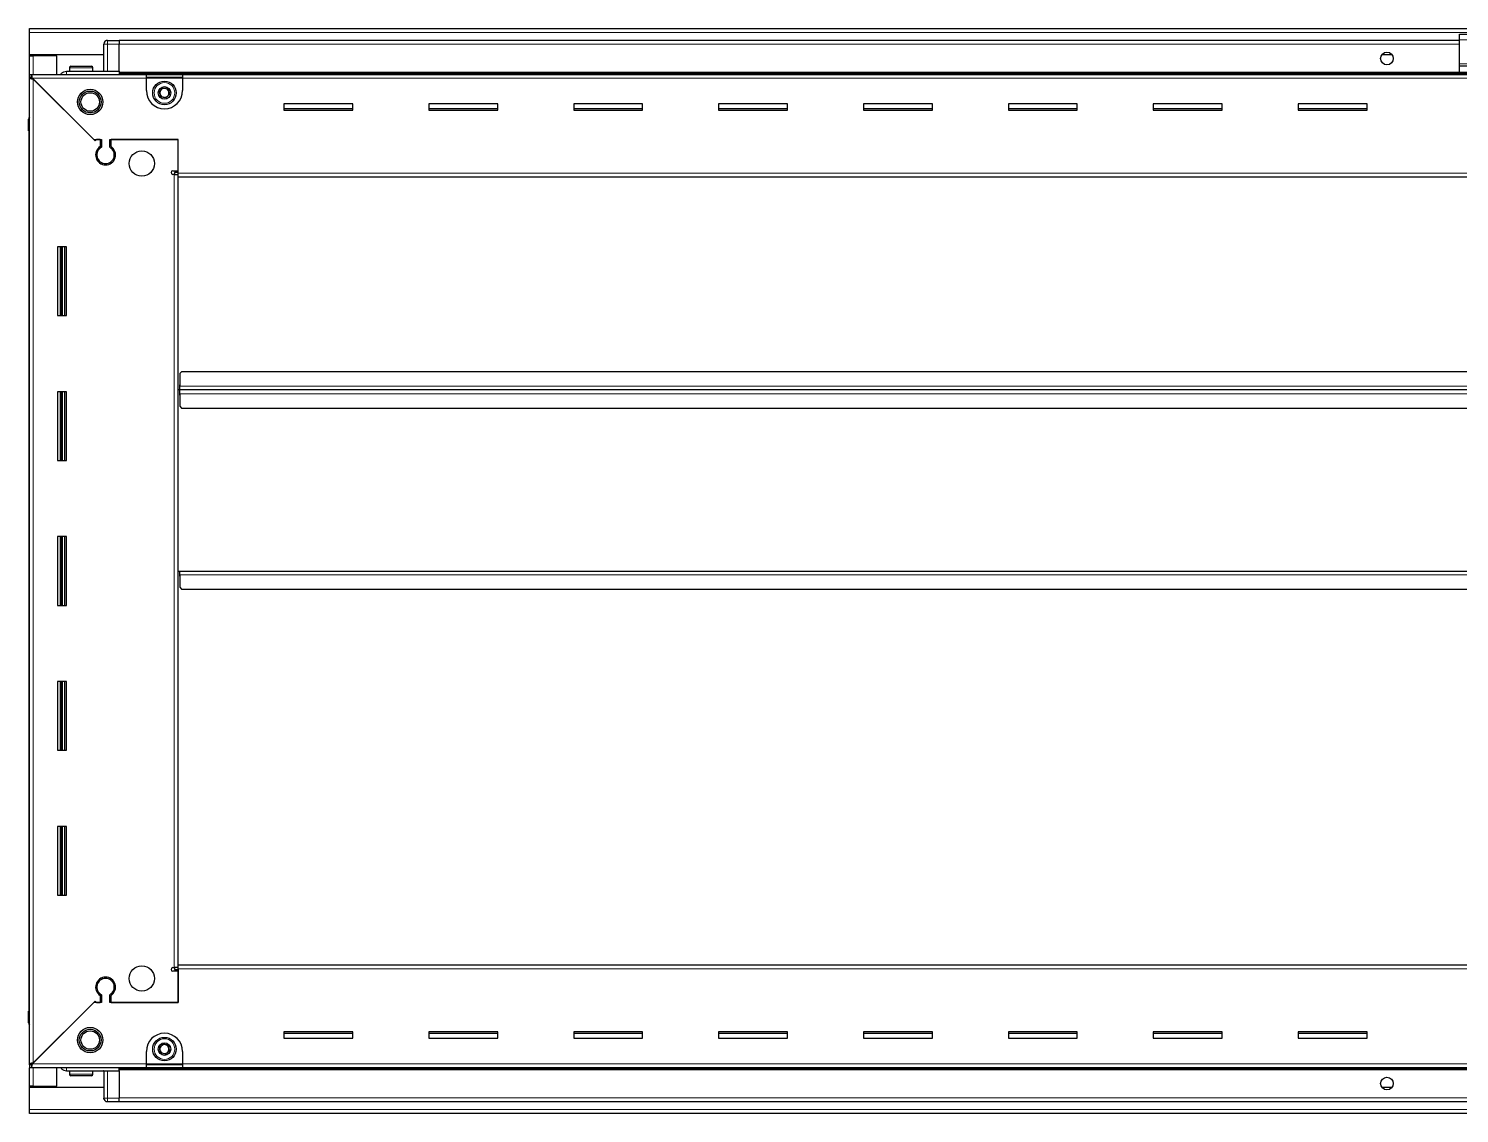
# Model space of a CAD drawing. Header units: millimetres. Extents: x 1132 to 5295, y 613 to 1952.
# Drawn here: x 3620 to 4410, y 1148 to 1747 of the extents above; entities that cross this region are included whole.
import ezdxf

# ---------------------------------------------------------------- set-up
doc = ezdxf.new("R2010")
doc.units = ezdxf.units.MM

msp = doc.modelspace()

# ---------------------------------------------------------------- linework, layer by layer
at = {"color": 7, "linetype": 'Continuous', "lineweight": 25}
for p, q in [((3620.18, 1744.5), (3620.18, 1746.6)), ((3620.18, 1746.6), (5219.18, 1746.6)), ((3620.18, 1732.1), (3620.18, 1744.5)), ((3661.18, 1723.1), (3661.18, 1738.1)), ((3661.86, 1739.6), (3661.86, 1739.6)), ((3663.18, 1740.1), (3669.68, 1740.1)), ((3663.18, 1740.1), (3669.68, 1740.1)), ((3669.68, 1740.1), (3669.68, 1740.1)), ((3669.68, 1740.1), (3669.68, 1740.1)), ((3669.68, 1740.1), (3669.68, 1738.1)), ((4409.68, 1739.95), (3669.68, 1739.95)), ((3669.68, 1723.1), (3669.68, 1738.1)), ((4409.68, 1743.6), (4429.68, 1743.6)), ((4409.68, 1740.34), (4409.68, 1743.6)), ((4409.68, 1727.19), (4409.68, 1740.34)), ((3661.18, 1732.1), (3620.18, 1732.1)), ((3620.18, 1731.6), (3620.18, 1732.1)), ((3620.18, 1731.6), (3622.28, 1731.6)), ((3620.18, 1721.35), (3620.18, 1731.6)), ((3621.68, 1731.6), (3621.68, 1732.1)), ((3635.18, 1731.6), (3622.28, 1731.6)), ((3635.18, 1721.35), (3635.18, 1731.6)), ((4372.55, 1732.1), (4366.81, 1732.1)), ((3640.68, 1723.1), (3669.68, 1723.1)), ((3642.18, 1725), (3642.18, 1723.1)), ((3642.98, 1725.8), (3654.38, 1725.8)), ((3655.18, 1723.1), (3655.18, 1725)), ((3669.68, 1723.1), (3669.68, 1722.6)), ((4409.68, 1726.1), (4409.68, 1727.19)), ((4409.68, 1726.1), (4429.68, 1726.1)), ((4409.68, 1722.6), (4409.68, 1726.1)), ((4409.68, 1722.6), (4429.68, 1722.6)), ((3620.18, 1719.85), (3620.18, 1721.35)), ((3620.18, 1721.35), (3621.18, 1721.35)), ((3620.18, 1719.35), (3620.18, 1719.85)), ((3620.18, 1719.85), (3621.18, 1719.85)), ((3620.18, 1174.85), (3620.18, 1719.35)), ((3621.68, 1719.35), (3620.18, 1719.35)), ((3621.18, 1719.85), (3621.18, 1721.35)), ((3621.18, 1721.35), (3684.68, 1721.35)), ((3621.78, 1719.25), (3655.68, 1685.35)), ((3656.38, 1684.65), (3622.28, 1718.75)), ((3669.68, 1721.95), (5169.68, 1721.95)), ((3684.68, 1719.25), (3684.68, 1721.35)), ((3684.68, 1721.35), (3704.68, 1721.35)), ((3684.68, 1719.85), (3704.68, 1719.85)), ((3684.68, 1712.35), (3684.68, 1719.25)), ((3704.68, 1721.35), (3704.68, 1719.25)), ((3704.68, 1721.35), (5134.68, 1721.35)), ((3704.68, 1719.25), (3704.68, 1712.35)), ((3798.68, 1705.1), (3760.68, 1705.1)), ((3760.68, 1705.1), (3760.68, 1701.6)), ((3798.68, 1702.35), (3760.68, 1702.35)), ((3760.68, 1701.6), (3798.68, 1701.6)), ((3798.68, 1701.6), (3798.68, 1705.1)), ((3878.68, 1705.1), (3840.68, 1705.1)), ((3840.68, 1705.1), (3840.68, 1701.6)), ((3878.68, 1702.35), (3840.68, 1702.35)), ((3840.68, 1701.6), (3878.68, 1701.6)), ((3878.68, 1701.6), (3878.68, 1705.1)), ((3958.68, 1705.1), (3920.68, 1705.1)), ((3920.68, 1705.1), (3920.68, 1701.6)), ((3958.68, 1702.35), (3920.68, 1702.35)), ((3920.68, 1701.6), (3958.68, 1701.6)), ((3958.68, 1701.6), (3958.68, 1705.1)), ((4038.68, 1705.1), (4000.68, 1705.1)), ((4000.68, 1705.1), (4000.68, 1701.6)), ((4038.68, 1702.35), (4000.68, 1702.35)), ((4000.68, 1701.6), (4038.68, 1701.6)), ((4038.68, 1701.6), (4038.68, 1705.1)), ((4118.68, 1705.1), (4080.68, 1705.1)), ((4080.68, 1705.1), (4080.68, 1701.6)), ((4118.68, 1702.35), (4080.68, 1702.35)), ((4080.68, 1701.6), (4118.68, 1701.6)), ((4118.68, 1701.6), (4118.68, 1705.1)), ((4198.68, 1705.1), (4160.68, 1705.1)), ((4160.68, 1705.1), (4160.68, 1701.6)), ((4198.68, 1702.35), (4160.68, 1702.35)), ((4160.68, 1701.6), (4198.68, 1701.6)), ((4198.68, 1701.6), (4198.68, 1705.1)), ((4278.68, 1705.1), (4240.68, 1705.1)), ((4240.68, 1705.1), (4240.68, 1701.6)), ((4278.68, 1702.35), (4240.68, 1702.35)), ((4240.68, 1701.6), (4278.68, 1701.6)), ((4278.68, 1701.6), (4278.68, 1705.1)), ((4358.68, 1705.1), (4320.68, 1705.1)), ((4320.68, 1705.1), (4320.68, 1701.6)), ((4358.68, 1702.35), (4320.68, 1702.35)), ((4320.68, 1701.6), (4358.68, 1701.6)), ((4358.68, 1701.6), (4358.68, 1705.1)), ((3619.68, 1696.6), (3619.68, 1690.1)), ((3619.68, 1690.1), (3619.68, 1696.6)), ((3619.68, 1690.1), (3619.68, 1690.1)), ((3620.18, 1690.1), (3619.68, 1690.1)), ((3619.83, 1690.1), (3619.83, 1204.1)), ((3655.68, 1685.35), (3659.88, 1685.35)), ((3657.08, 1685.35), (3656.38, 1684.65)), ((3659.18, 1685.35), (3657.08, 1685.35)), ((3659.18, 1685.35), (3659.18, 1681.46)), ((3659.88, 1685.35), (3659.88, 1681.07)), ((3664.48, 1685.35), (3702.18, 1685.35)), ((3664.48, 1681.07), (3664.48, 1685.35)), ((3665.18, 1681.46), (3665.18, 1685.35)), ((3702.18, 1685.35), (3665.18, 1685.35)), ((3702.18, 1666.7), (3702.18, 1685.35)), ((3702.18, 1668.1), (3702.18, 1685.35)), ((3660.18, 1672.49), (3660.18, 1671.73)), ((3699.33, 1668.1), (3702.18, 1668.1)), ((3702.18, 1667.1), (3700.18, 1667.1)), ((3700.18, 1667.1), (3700.18, 1666.1)), ((3700.08, 1666.1), (3699.33, 1666.1)), ((3700.08, 1666.1), (3702.18, 1666.1)), ((3702.18, 1664.6), (3702.18, 1666.7)), ((5137.18, 1664.6), (3702.18, 1664.6)), ((3702.18, 1229.6), (3702.18, 1664.6)), ((3640.68, 1626.1), (3635.68, 1626.1)), ((3635.68, 1626.1), (3635.68, 1588.1)), ((3637.83, 1588.1), (3637.83, 1626.1)), ((3639.62, 1588.1), (3639.62, 1626.1)), ((3639.66, 1588.1), (3639.66, 1626.1)), ((3640.68, 1588.1), (3640.68, 1626.1)), ((3635.68, 1588.1), (3640.68, 1588.1)), ((3704.18, 1557.1), (3703.18, 1556.1)), ((5135.18, 1557.1), (3704.18, 1557.1)), ((3703.18, 1549.95), (3702.93, 1549.95)), ((3702.93, 1549.95), (3702.93, 1547.1)), ((3703.18, 1556.1), (3703.18, 1549.2)), ((3703.18, 1547.1), (3703.18, 1549.2)), ((3640.68, 1546.1), (3635.68, 1546.1)), ((3635.68, 1546.1), (3635.68, 1508.1)), ((3637.83, 1508.1), (3637.83, 1546.1)), ((3639.62, 1508.1), (3639.62, 1546.1)), ((3639.66, 1508.1), (3639.66, 1546.1)), ((3640.68, 1508.1), (3640.68, 1546.1)), ((3702.93, 1547.1), (3702.18, 1547.1)), ((3702.93, 1547.1), (3702.93, 1544.25)), ((3702.93, 1544.25), (3703.18, 1544.25)), ((5136.18, 1547.1), (3703.18, 1547.1)), ((3703.18, 1545), (3703.18, 1547.1)), ((3703.18, 1545), (3703.18, 1538.1)), ((3703.18, 1538.1), (3704.18, 1537.1)), ((3704.18, 1537.1), (5135.18, 1537.1)), ((3635.68, 1508.1), (3640.68, 1508.1)), ((3640.68, 1466.1), (3635.68, 1466.1)), ((3635.68, 1466.1), (3635.68, 1428.1)), ((3637.83, 1428.1), (3637.83, 1466.1)), ((3639.62, 1428.1), (3639.62, 1466.1)), ((3639.66, 1428.1), (3639.66, 1466.1)), ((3640.68, 1428.1), (3640.68, 1466.1)), ((3702.18, 1447.1), (3702.93, 1447.1)), ((3702.93, 1447.1), (3702.93, 1444.25)), ((3703.18, 1445), (3703.18, 1447.1)), ((3703.18, 1447.1), (5136.18, 1447.1)), ((3702.93, 1444.25), (3703.18, 1444.25)), ((3703.18, 1445), (3703.18, 1438.1)), ((3703.18, 1438.1), (3704.18, 1437.1)), ((3704.18, 1437.1), (5135.18, 1437.1)), ((3635.68, 1428.1), (3640.68, 1428.1)), ((3640.68, 1386.1), (3635.68, 1386.1)), ((3635.68, 1386.1), (3635.68, 1348.1)), ((3637.83, 1348.1), (3637.83, 1386.1)), ((3639.62, 1348.1), (3639.62, 1386.1)), ((3639.66, 1348.1), (3639.66, 1386.1)), ((3640.68, 1348.1), (3640.68, 1386.1)), ((3635.68, 1348.1), (3640.68, 1348.1)), ((3640.68, 1306.1), (3635.68, 1306.1)), ((3635.68, 1306.1), (3635.68, 1268.1)), ((3637.83, 1268.1), (3637.83, 1306.1)), ((3639.62, 1268.1), (3639.62, 1306.1)), ((3639.66, 1268.1), (3639.66, 1306.1)), ((3640.68, 1268.1), (3640.68, 1306.1)), ((3635.68, 1268.1), (3640.68, 1268.1)), ((3699.33, 1228.1), (3700.08, 1228.1)), ((3702.18, 1226.1), (3699.33, 1226.1)), ((3702.18, 1228.1), (3700.08, 1228.1)), ((3700.18, 1228.1), (3700.18, 1227.1)), ((3700.18, 1227.1), (3702.18, 1227.1)), ((3702.18, 1227.5), (3702.18, 1229.6)), ((3702.18, 1229.6), (5137.18, 1229.6)), ((3702.18, 1227.5), (3702.18, 1208.85)), ((3702.18, 1208.85), (3702.18, 1226.1)), ((3660.18, 1222.48), (3660.18, 1221.72)), ((3655.68, 1208.85), (3621.78, 1174.95)), ((3622.28, 1175.45), (3656.38, 1209.55)), ((3659.88, 1208.85), (3655.68, 1208.85)), ((3656.38, 1209.55), (3657.08, 1208.85)), ((3657.08, 1208.85), (3659.18, 1208.85)), ((3659.18, 1212.74), (3659.18, 1208.85)), ((3659.88, 1213.14), (3659.88, 1208.85)), ((3664.48, 1208.85), (3664.48, 1213.14)), ((3702.18, 1208.85), (3664.48, 1208.85)), ((3665.18, 1208.85), (3665.18, 1212.74)), ((3665.18, 1208.85), (3702.18, 1208.85)), ((3619.68, 1197.6), (3619.68, 1204.1)), ((3619.68, 1204.1), (3619.68, 1204.1)), ((3619.68, 1204.1), (3619.68, 1204.1)), ((3619.68, 1204.1), (3619.68, 1197.6)), ((3620.18, 1204.1), (3619.68, 1204.1)), ((3620.18, 1196.28), (3620.18, 1196.28)), ((3798.68, 1192.6), (3760.68, 1192.6)), ((3760.68, 1192.6), (3760.68, 1189.1)), ((3760.68, 1191.85), (3798.68, 1191.85)), ((3760.68, 1189.1), (3798.68, 1189.1)), ((3798.68, 1189.1), (3798.68, 1192.6)), ((3878.68, 1192.6), (3840.68, 1192.6)), ((3840.68, 1192.6), (3840.68, 1189.1)), ((3840.68, 1191.85), (3878.68, 1191.85)), ((3840.68, 1189.1), (3878.68, 1189.1)), ((3878.68, 1189.1), (3878.68, 1192.6)), ((3958.68, 1192.6), (3920.68, 1192.6)), ((3920.68, 1192.6), (3920.68, 1189.1)), ((3920.68, 1191.85), (3958.68, 1191.85)), ((3920.68, 1189.1), (3958.68, 1189.1)), ((3958.68, 1189.1), (3958.68, 1192.6)), ((4038.68, 1192.6), (4000.68, 1192.6)), ((4000.68, 1192.6), (4000.68, 1189.1)), ((4000.68, 1191.85), (4038.68, 1191.85)), ((4000.68, 1189.1), (4038.68, 1189.1)), ((4038.68, 1189.1), (4038.68, 1192.6)), ((4118.68, 1192.6), (4080.68, 1192.6)), ((4080.68, 1192.6), (4080.68, 1189.1)), ((4080.68, 1191.85), (4118.68, 1191.85)), ((4080.68, 1189.1), (4118.68, 1189.1)), ((4118.68, 1189.1), (4118.68, 1192.6)), ((4198.68, 1192.6), (4160.68, 1192.6)), ((4160.68, 1192.6), (4160.68, 1189.1)), ((4160.68, 1191.85), (4198.68, 1191.85)), ((4160.68, 1189.1), (4198.68, 1189.1)), ((4198.68, 1189.1), (4198.68, 1192.6)), ((4278.68, 1192.6), (4240.68, 1192.6)), ((4240.68, 1192.6), (4240.68, 1189.1)), ((4240.68, 1191.85), (4278.68, 1191.85)), ((4240.68, 1189.1), (4278.68, 1189.1)), ((4278.68, 1189.1), (4278.68, 1192.6)), ((4358.68, 1192.6), (4320.68, 1192.6)), ((4320.68, 1192.6), (4320.68, 1189.1)), ((4320.68, 1191.85), (4358.68, 1191.85)), ((4320.68, 1189.1), (4358.68, 1189.1)), ((4358.68, 1189.1), (4358.68, 1192.6)), ((3684.68, 1174.95), (3684.68, 1181.85)), ((3704.68, 1181.85), (3704.68, 1174.95)), ((3620.18, 1174.35), (3620.18, 1174.85)), ((3621.68, 1174.85), (3620.18, 1174.85)), ((3620.18, 1174.35), (3620.18, 1172.85)), ((3621.18, 1174.35), (3620.18, 1174.35)), ((3620.18, 1162.6), (3620.18, 1172.85)), ((3621.18, 1172.85), (3620.18, 1172.85)), ((3621.18, 1174.35), (3621.18, 1172.85)), ((3684.68, 1172.85), (3621.18, 1172.85)), ((3635.18, 1162.6), (3635.18, 1172.85)), ((3640.68, 1171.1), (3669.68, 1171.1)), ((3642.18, 1171.1), (3642.18, 1169.2)), ((3655.18, 1169.2), (3655.18, 1171.1)), ((3661.18, 1171.1), (3661.18, 1156.1)), ((5169.68, 1172.25), (3669.68, 1172.25)), ((3669.68, 1171.1), (3669.68, 1171.6)), ((3669.68, 1171.1), (3669.68, 1156.1)), ((3684.68, 1172.85), (3684.68, 1174.95)), ((3704.68, 1174.35), (3684.68, 1174.35)), ((3704.68, 1172.85), (3684.68, 1172.85)), ((3704.68, 1174.95), (3704.68, 1172.85)), ((5134.68, 1172.85), (3704.68, 1172.85)), ((3622.28, 1162.6), (3620.18, 1162.6)), ((3620.18, 1162.1), (3620.18, 1162.6)), ((3620.18, 1162.1), (3661.18, 1162.1)), ((3620.18, 1149.7), (3620.18, 1162.1)), ((3621.68, 1162.1), (3621.68, 1162.6)), ((3622.28, 1162.6), (3635.18, 1162.6)), ((3646.75, 1168.4), (3642.98, 1168.4)), ((3654.38, 1168.4), (3646.75, 1168.4)), ((4366.81, 1162.1), (4372.55, 1162.1)), ((3661.18, 1156.1), (3661.18, 1156.1)), ((3663.18, 1154.1), (3669.68, 1154.1)), ((3663.18, 1154.1), (3669.68, 1154.1)), ((3669.68, 1154.1), (3669.68, 1156.1)), ((3669.68, 1154.25), (5169.68, 1154.25)), ((3669.68, 1154.1), (3669.68, 1154.1)), ((3620.18, 1147.6), (3620.18, 1149.7)), ((5219.18, 1147.6), (3620.18, 1147.6))]:
    msp.add_line(p, q, dxfattribs=at)
at = {"color": 8, "linetype": 'Continuous', "lineweight": 18}
for p, q in [((5219.18, 1744.5), (3620.18, 1744.5)), ((3661.18, 1738.1), (3663.18, 1738.1)), ((3663.18, 1740.1), (3663.18, 1738.1)), ((3663.18, 1738.1), (3663.18, 1723.1)), ((3669.68, 1738.1), (3663.18, 1738.1)), ((4409.68, 1740.34), (4429.68, 1740.34)), ((3622.28, 1731.6), (3622.28, 1732.1)), ((3622.28, 1721.35), (3622.28, 1731.6)), ((4409.68, 1737.95), (3669.68, 1737.95)), ((3642.18, 1725), (3655.18, 1725)), ((4409.68, 1722.6), (3669.68, 1722.6)), ((4409.68, 1727.19), (4429.68, 1727.19)), ((3684.68, 1719.25), (3621.78, 1719.25)), ((3622.28, 1718.75), (3622.28, 1175.45)), ((5169.68, 1721.37), (3669.68, 1721.37)), ((3684.68, 1719.25), (3704.68, 1719.25)), ((5134.68, 1719.25), (3704.68, 1719.25)), ((3620.18, 1696.6), (3619.68, 1696.6)), ((3700.08, 1228.1), (3700.08, 1666.1)), ((3702.18, 1666.7), (5137.18, 1666.7)), ((3637.18, 1626.1), (3637.18, 1588.1)), ((3638.42, 1626.1), (3638.42, 1588.1)), ((5136.18, 1549.2), (3703.18, 1549.2)), ((3637.18, 1546.1), (3637.18, 1508.1)), ((3638.42, 1546.1), (3638.42, 1508.1)), ((3703.18, 1545), (5136.18, 1545)), ((3637.18, 1466.1), (3637.18, 1428.1)), ((3638.42, 1466.1), (3638.42, 1428.1)), ((3703.18, 1445), (5136.18, 1445)), ((3637.18, 1386.1), (3637.18, 1348.1)), ((3638.42, 1386.1), (3638.42, 1348.1)), ((3637.18, 1306.1), (3637.18, 1268.1)), ((3638.42, 1306.1), (3638.42, 1268.1)), ((5137.18, 1227.5), (3702.18, 1227.5)), ((3620.18, 1197.6), (3619.68, 1197.6)), ((3621.78, 1174.95), (3684.68, 1174.95)), ((3622.28, 1162.6), (3622.28, 1172.85)), ((3646.48, 1169.2), (3642.18, 1169.2)), ((3655.18, 1169.2), (3646.48, 1169.2)), ((3663.18, 1156.1), (3663.18, 1171.1)), ((3669.68, 1172.84), (5169.68, 1172.84)), ((3669.68, 1171.6), (5169.68, 1171.6)), ((3704.68, 1174.95), (3684.68, 1174.95)), ((3704.68, 1174.95), (5134.68, 1174.95)), ((3622.28, 1162.1), (3622.28, 1162.6)), ((3661.18, 1156.1), (3663.18, 1156.1)), ((3663.18, 1154.1), (3663.18, 1156.1)), ((3669.68, 1156.1), (3663.18, 1156.1)), ((3669.68, 1156.25), (5169.68, 1156.25)), ((5219.18, 1149.7), (3620.18, 1149.7))]:
    msp.add_line(p, q, dxfattribs=at)
at = {"color": 7, "linetype": 'Continuous', "lineweight": 25, "flags": 128}
msp.add_lwpolyline([(3661.33, 1155.35), (3661.22, 1155.71), (3661.18, 1156.1)], dxfattribs=at)
at = {"color": 7, "linetype": 'Continuous', "lineweight": 25}
for centre, radius in [((4369.68, 1730.1), 3.5), ((3694.68, 1711.1), 6.5), ((3694.68, 1711.1), 3.46), ((3653.68, 1706.1), 7), ((3653.68, 1706.1), 6.03), ((3653.68, 1706.1), 5.1), ((3682.18, 1672.1), 7), ((3682.18, 1222.1), 7), ((3653.68, 1188.1), 7), ((3653.68, 1188.1), 6.02), ((3653.68, 1188.1), 5.1), ((3694.68, 1183.1), 6.5), ((3694.68, 1183.1), 3.46), ((4369.68, 1164.1), 3.5)]:
    msp.add_circle(centre, radius, dxfattribs=at)
at = {"color": 8, "linetype": 'Continuous', "lineweight": 18}
for centre in [(3694.68, 1711.1), (3694.68, 1183.1)]:
    msp.add_circle(centre, 5.7, dxfattribs=at)
at = {"color": 7, "linetype": 'Continuous', "lineweight": 25}
for centre, radius, start, end in [((3663.18, 1738.1), 2, 90, 180), ((3663.18, 1738.1), 2, 123.94202, 131.40962), ((3663.18, 1738.1), 2, 90, 108.58003), ((3642.98, 1725), 0.8, 90, 180), ((3654.38, 1725), 0.8, 0, 90), ((3660.98, 1723.3), 0.2, 270, 0), ((3694.68, 1712.35), 10, 180, 270), ((3694.68, 1711.1), 2.5, 134.01559, 194.01559), ((3694.68, 1711.1), 2.5, 194.01559, 254.01559), ((3694.68, 1711.1), 2.5, 74.01559, 134.01559), ((3694.68, 1711.1), 2.5, 254.01559, 314.01559), ((3694.68, 1712.35), 10, 270, 0), ((3694.68, 1711.1), 2.5, 14.01559, 74.01559), ((3694.68, 1711.1), 2.5, 314.01559, 14.01559), ((3621.68, 1696.6), 2, 138.59038, 180), ((3662.18, 1676.85), 5.5, 123.05573, 56.94427), ((3662.18, 1676.85), 4.8, 118.63099, 61.36901), ((3699.33, 1667.1), 1, 90, 270), ((3699.33, 1227.1), 1, 90, 270), ((3662.18, 1217.35), 5.5, 303.05573, 236.94427), ((3662.18, 1217.35), 4.8, 298.63099, 241.36901), ((3621.68, 1197.6), 2, 180, 199.56674), ((3621.68, 1197.6), 2, 180, 221.39416), ((3621.68, 1197.6), 2, 213.78451, 221.40962), ((3694.68, 1181.85), 10, 90, 180), ((3694.68, 1183.1), 2.5, 127.47401, 187.47401), ((3694.68, 1183.1), 2.5, 67.47401, 127.47401), ((3694.68, 1181.85), 10, 0, 90), ((3694.68, 1183.1), 2.5, 7.47401, 67.47401), ((3694.68, 1183.1), 2.5, 187.47401, 247.47401), ((3694.68, 1183.1), 2.5, 247.47401, 307.47401), ((3694.68, 1183.1), 2.5, 307.47401, 7.47401), ((3642.98, 1169.2), 0.8, 180, 270), ((3654.38, 1169.2), 0.8, 270, 360), ((3660.98, 1170.9), 0.2, 0, 90), ((3663.18, 1156.1), 2, 180, 270)]:
    msp.add_arc(centre, radius, start, end, dxfattribs=at)
for points, knots in [([(3637.46, 1721.35), (3637.58, 1721.55), (3637.97, 1722.2), (3639.13, 1722.91), (3640.16, 1723.04), (3640.68, 1723.1)], [0, 0, 0, 0, 0.18225, 0.591125, 1, 1, 1, 1]), ([(3669.68, 1723.1), (3669.68, 1723.07), (3669.68, 1722.99), (3669.68, 1722.37), (3669.68, 1721.79), (3669.68, 1721.4), (3669.68, 1721.37)], [0, 0, 0, 0, 0.324279, 0.648558, 0.972836, 1, 1, 1, 1]), ([(3620.18, 1719.35), (3620.21, 1719.31), (3620.26, 1719.22), (3620.65, 1719.09), (3621.21, 1718.95), (3621.79, 1718.84), (3622.15, 1718.78), (3622.28, 1718.75)], [0, 0, 0, 0, 0.2302553, 0.4485219, 0.6667858, 0.8850496, 1, 1, 1, 1]), ([(3621.78, 1719.25), (3621.73, 1719.51), (3621.64, 1720), (3621.51, 1720.64), (3621.38, 1721.11), (3621.27, 1721.33), (3621.2, 1721.35), (3621.18, 1721.35)], [0, 0, 0, 0, 0.230255, 0.448522, 0.666786, 0.88505, 1, 1, 1, 1]), ([(3691.9, 1711.9), (3692.28, 1712.26), (3692.97, 1712.93), (3693.66, 1713.59), (3693.98, 1713.91)], [0, 0, 0, 0, 0.534686, 1, 1, 1, 1]), ([(3692.6, 1709.1), (3692.52, 1709.43), (3692.32, 1710.23), (3692.08, 1711.2), (3691.93, 1711.78), (3691.9, 1711.9)], [0, 0, 0, 0, 0.362901, 0.866875, 1, 1, 1, 1]), ([(3695.38, 1708.3), (3694.88, 1708.45), (3693.96, 1708.71), (3693.03, 1708.98), (3692.6, 1709.1)], [0, 0, 0, 0, 0.534686, 1, 1, 1, 1]), ([(3693.98, 1713.91), (3694.48, 1713.76), (3695.4, 1713.5), (3696.33, 1713.23), (3696.76, 1713.11)], [0, 0, 0, 0, 0.5346859, 1, 1, 1, 1]), ([(3697.45, 1710.31), (3697.08, 1709.95), (3696.39, 1709.28), (3695.7, 1708.61), (3695.38, 1708.3)], [0, 0, 0, 0, 0.534686, 1, 1, 1, 1]), ([(3696.76, 1713.11), (3696.79, 1712.99), (3696.93, 1712.41), (3697.17, 1711.44), (3697.37, 1710.64), (3697.45, 1710.31)], [0, 0, 0, 0, 0.133125, 0.637099, 1, 1, 1, 1]), ([(3692.01, 1184.21), (3692.11, 1184.29), (3692.59, 1184.65), (3693.38, 1185.26), (3694.03, 1185.76), (3694.3, 1185.97)], [0, 0, 0, 0, 0.133125, 0.637099, 1, 1, 1, 1]), ([(3694.3, 1185.97), (3694.78, 1185.77), (3695.67, 1185.4), (3696.56, 1185.03), (3696.97, 1184.86)], [0, 0, 0, 0, 0.534686, 1, 1, 1, 1]), ([(3692.39, 1181.35), (3692.32, 1181.86), (3692.2, 1182.82), (3692.07, 1183.77), (3692.01, 1184.21)], [0, 0, 0, 0, 0.534686, 1, 1, 1, 1]), ([(3695.05, 1180.24), (3694.58, 1180.44), (3693.69, 1180.81), (3692.8, 1181.18), (3692.39, 1181.35)], [0, 0, 0, 0, 0.534686, 1, 1, 1, 1]), ([(3697.35, 1182), (3697.07, 1181.79), (3696.42, 1181.29), (3695.63, 1180.68), (3695.15, 1180.32), (3695.05, 1180.24)], [0, 0, 0, 0, 0.3629006, 0.8668753, 1, 1, 1, 1]), ([(3696.97, 1184.86), (3697.04, 1184.35), (3697.16, 1183.39), (3697.29, 1182.44), (3697.35, 1182)], [0, 0, 0, 0, 0.534686, 1, 1, 1, 1]), ([(3622.28, 1175.45), (3622.03, 1175.41), (3621.53, 1175.32), (3620.89, 1175.19), (3620.43, 1175.05), (3620.21, 1174.94), (3620.19, 1174.88), (3620.18, 1174.85)], [0, 0, 0, 0, 0.230255, 0.448522, 0.666786, 0.88505, 1, 1, 1, 1]), ([(3621.18, 1172.85), (3621.23, 1172.88), (3621.32, 1172.93), (3621.45, 1173.33), (3621.58, 1173.88), (3621.69, 1174.46), (3621.76, 1174.83), (3621.78, 1174.95)], [0, 0, 0, 0, 0.230255, 0.448522, 0.666786, 0.88505, 1, 1, 1, 1]), ([(3637.46, 1172.85), (3637.58, 1172.65), (3637.97, 1172.01), (3639.13, 1171.3), (3640.16, 1171.17), (3640.68, 1171.1)], [0, 0, 0, 0, 0.18225, 0.591125, 1, 1, 1, 1]), ([(3669.68, 1171.1), (3669.68, 1171.14), (3669.68, 1171.22), (3669.68, 1171.84), (3669.68, 1172.4), (3669.68, 1172.77), (3669.68, 1172.78)], [0, 0, 0, 0, 0.330266, 0.660532, 0.990799, 1, 1, 1, 1])]:
    msp.add_open_spline(points, degree=3, knots=knots, dxfattribs=at)
at = {"color": 8, "linetype": 'Continuous', "lineweight": 18}
for points, knots in [([(3640.68, 1723.1), (3640.68, 1723.06), (3640.68, 1722.99), (3640.68, 1722.55), (3640.68, 1722.09), (3640.68, 1721.68), (3640.68, 1721.41), (3640.68, 1721.35)], [0, 0, 0, 0, 0.3597529, 0.5534142, 0.7511852, 0.9489563, 1, 1, 1, 1]), ([(3640.68, 1171.1), (3640.68, 1171.15), (3640.68, 1171.22), (3640.68, 1171.66), (3640.68, 1172.11), (3640.68, 1172.53), (3640.68, 1172.8), (3640.68, 1172.85)], [0, 0, 0, 0, 0.359753, 0.553414, 0.751185, 0.948956, 1, 1, 1, 1])]:
    msp.add_open_spline(points, degree=3, knots=knots, dxfattribs=at)
at = {"color": 7, "linetype": 'Continuous', "lineweight": 25}
for points in [[(3621.78, 1719.25), (3621.73, 1719.33), (3621.63, 1719.49), (3621.48, 1719.69), (3621.33, 1719.83), (3621.23, 1719.85), (3621.18, 1719.85)], [(3621.68, 1719.35), (3621.69, 1719.3), (3621.71, 1719.2), (3621.85, 1719.05), (3622.04, 1718.9), (3622.2, 1718.8), (3622.28, 1718.75)], [(3621.18, 1174.35), (3621.23, 1174.36), (3621.33, 1174.38), (3621.48, 1174.52), (3621.63, 1174.72), (3621.73, 1174.88), (3621.78, 1174.95)], [(3622.28, 1175.45), (3622.2, 1175.4), (3622.04, 1175.3), (3621.85, 1175.15), (3621.71, 1175), (3621.69, 1174.9), (3621.68, 1174.85)]]:
    msp.add_open_spline(points, degree=3, dxfattribs=at)

doc.saveas('drawing.dxf')
